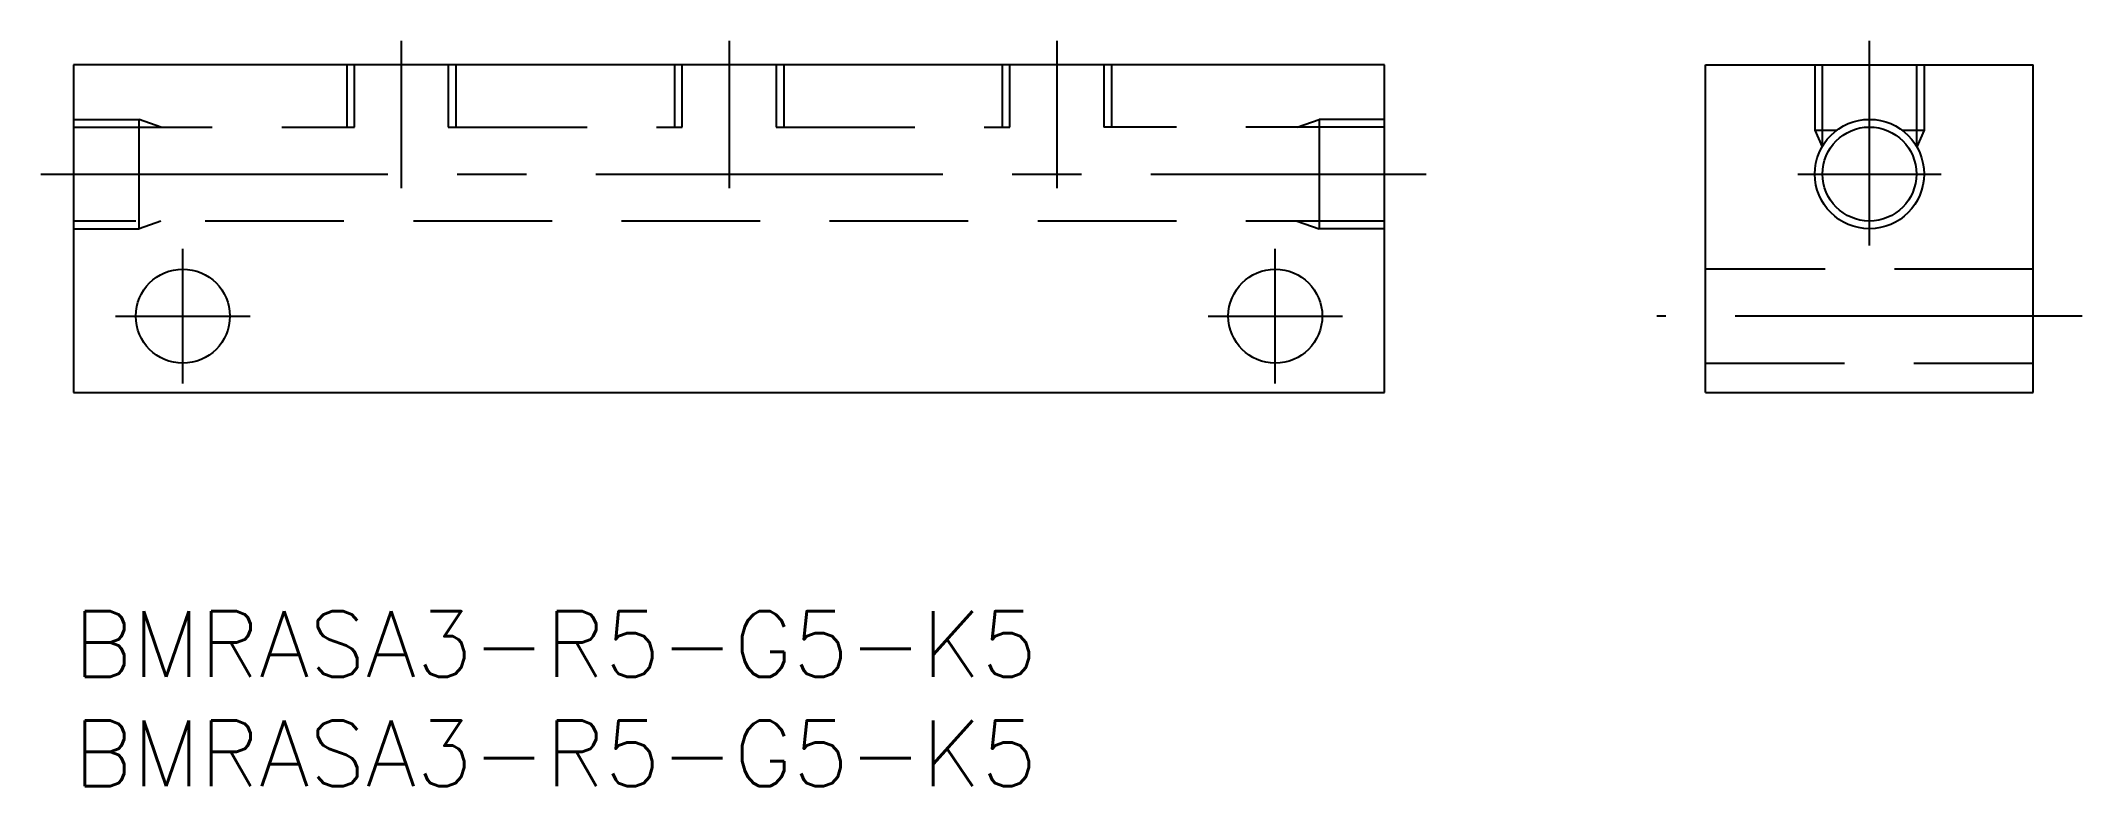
# Model space of a CAD drawing. Extents: x -1.5 to 91.9, y -8 to 26.1.
import ezdxf

# ---------------------------------------------------------------- set-up
doc = ezdxf.new("R2010")
doc.units = 0
doc.header["$LTSCALE"] = 0.5
doc.linetypes.add('CENTER', pattern=[50.8, 31.75, -6.35, 6.35, -6.35])
doc.linetypes.add('DASHED', pattern=[19.05, 12.7, -6.35])
for name, color, linetype in [('MSM_CENTER', 1, 'CENTER'), ('MSM_CONTINUOUS', 7, 'CONTINUOUS'), ('MSM_DASHED', 4, 'DASHED'), ('MSM_NARROW', 5, 'CONTINUOUS'), ('MSM_PART_NUMBER', 7, 'CONTINUOUS')]:
    doc.layers.add(name, color=color, linetype=linetype)
doc.styles.get("Standard").update_dxf_attribs({"font": 'txt.shx', "height": 2, "bigfont": 'bigfont.shx'})

# ---------------------------------------------------------------- blocks, each defined once
blk = doc.blocks.new('*U7')
at = {"layer": 'MSM_PART_NUMBER'}
blk.add_text('BMRASA3-R5-G5-K5', height=3, dxfattribs=at).set_placement((0, -3))
blk = doc.blocks.new('*U8')
at = {"layer": 'MSM_PART_NUMBER'}
blk.add_text('BMRASA3-R5-G5-K5', height=3, dxfattribs=at).set_placement((0, -8))

msp = doc.modelspace()

# ---------------------------------------------------------------- linework, layer by layer
at = {"layer": 'MSM_CENTER'}
for p, q in [((15, 26.091), (15, 19.349)), ((30, 26.091), (30, 19.349)), ((45, 26.091), (45, 19.349)), ((82.193, 16.723), (82.193, 26.091)), ((-1.499, 20), (61.905, 20)), ((78.915, 20), (85.47, 20)), ((5, 10.421), (5, 16.579)), ((55, 10.421), (55, 16.579)), ((1.921, 13.5), (8.079, 13.5)), ((51.921, 13.5), (58.079, 13.5)), ((91.928, 13.5), (72.457, 13.5))]:
    msp.add_line(p, q, dxfattribs=at)
at = {"layer": 'MSM_CONTINUOUS'}
for p, q in [((0, 25), (0, 10)), ((60, 25), (0, 25)), ((60, 10), (60, 25)), ((74.693, 10), (74.693, 25)), ((74.693, 25), (89.693, 25)), ((89.693, 10), (89.693, 25)), ((0, 10), (60, 10)), ((74.693, 10), (89.693, 10))]:
    msp.add_line(p, q, dxfattribs=at)
for centre in [(82.193, 20), (5, 13.5), (55, 13.5)]:
    msp.add_circle(centre, 2.15, dxfattribs=at)
at = {"layer": 'MSM_DASHED'}
for p, q in [((12.5, 25), (12.5, 22.15)), ((12.85, 22.15), (12.85, 25)), ((17.15, 25), (17.15, 22.15)), ((17.5, 25), (17.5, 22.15)), ((27.5, 25), (27.5, 22.15)), ((27.85, 22.15), (27.85, 25)), ((32.15, 25), (32.15, 22.15)), ((32.5, 25), (32.5, 22.15)), ((42.5, 25), (42.5, 22.15)), ((42.85, 22.15), (42.85, 25)), ((47.15, 25), (47.15, 22.15)), ((47.5, 25), (47.5, 22.15)), ((79.693, 25), (79.693, 22)), ((80.043, 21.276), (80.043, 25)), ((84.343, 25), (84.343, 21.276)), ((84.693, 25), (84.693, 22)), ((0, 22.5), (3, 22.5)), ((3, 17.5), (3, 22.5)), ((4, 22.15), (3, 22.5)), ((56, 22.15), (57, 22.5)), ((60, 22.5), (57, 22.5)), ((57, 22.5), (57, 17.5)), ((0, 22.15), (12.85, 22.15)), ((17.15, 22.15), (27.85, 22.15)), ((32.15, 22.15), (42.85, 22.15)), ((60, 22.15), (47.15, 22.15)), ((79.693, 22), (80.022, 21.24)), ((79.693, 22), (80.693, 22)), ((83.693, 22), (84.693, 22)), ((84.693, 22), (84.364, 21.24)), ((60, 17.85), (0, 17.85)), ((4, 17.85), (3, 17.5)), ((56, 17.85), (57, 17.5)), ((0, 17.5), (3, 17.5)), ((60, 17.5), (57, 17.5)), ((89.693, 15.65), (74.693, 15.65)), ((74.693, 11.35), (89.693, 11.35))]:
    msp.add_line(p, q, dxfattribs=at)
at = {"layer": 'MSM_NARROW'}
msp.add_circle((82.193, 20), 2.5, dxfattribs=at)

# ---------------------------------------------------------------- block references
at = {"layer": 'MSM_CONTINUOUS'}
for name in ['*U7', '*U8']:
    msp.add_blockref(name, (0, 0), dxfattribs=at)

doc.saveas('drawing.dxf')
